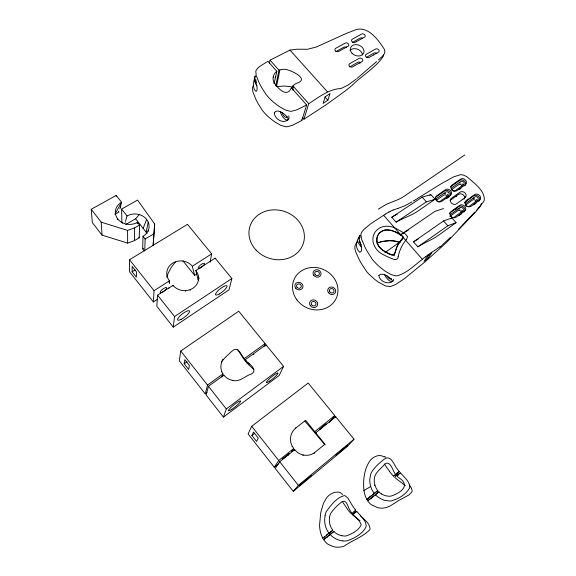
<?xml version="1.0" encoding="UTF-8"?>
<svg xmlns="http://www.w3.org/2000/svg" width="576" height="576" viewBox="0 0 576 576"><rect width="100%" height="100%" fill="white"/><g stroke="black" fill="none" stroke-linecap="round" stroke-linejoin="round"><path stroke-width="0.86" d="M132.113 271.771L132.127 266.393L136.447 271.85L136.375 277.164L132.113 271.771L135.058 269.95M134.496 240.617L134.604 227.894L139.522 225.036L137.426 222.372L137.016 222.602A14.105 12.06 2.3 0 1 117.619 218.83A14.105 12.06 2.3 0 1 121.579 202.241L116.201 195.415L91.217 209.304L92.318 222.574L102.031 235.138L127.663 243.108L134.496 240.617L139.277 237.802L139.522 225.036M144.331 250.956L142.661 248.818L143.006 236.311A14.162 12.226 2 0 0 146.635 219.398A14.162 12.226 2 0 0 127.037 215.971L121.615 209.074L137.513 200.081L154.685 223.97L153.122 245.578L154.685 223.97M157.147 299.513L153.374 301.946L129.564 271.786L129.535 259.747L187.495 224.33L211.673 253.872L192.326 266.234A14.162 12.679 4.3 0 0 172.577 263.203A14.162 12.679 4.3 0 0 169.452 280.85L169.33 283.601M172.98 285.394L157.594 295.157L156.816 306.302L173.261 327.132L229.032 289.836L231.862 278.539L215.165 258.134L195.833 270.569A14.17 12.722 4.5 0 1 192.888 288.281A14.17 12.722 4.5 0 1 173.117 285.422L172.958 285.977M144.742 250.69L145.123 239.004L143.006 236.311M137.383 223.25L137.426 222.372L137.153 223.286M148.248 231.336L148.298 230.378M153.374 301.946L154.051 290.686L129.535 259.747M185.371 291.334L185.436 290.657M168.934 287.712L168.876 288.216M403.272 237.571C400.838 232.445 390.701 229.694 384.898 230.098A13.824 11.902 30.3 0 0 381.24 231.624A12.362 10.642 30.2 0 0 376.891 238.5L376.87 238.99A14.018 12.06 30.4 0 0 377.302 242.978L378.238 245.318A9.914 8.546 30.1 0 0 379.022 246.564C382.435 250.337 386.906 253.519 391.774 255.046C396.295 254.736 395.417 248.501 397.418 245.556A17.597 15.113 33 0 1 398.988 243.115L402.487 239.22L403.272 237.571L422.381 259.308C414.497 265.248 407.218 272.909 397.534 275.702A8.503 7.409 32.5 0 1 395.59 275.76L391.414 274.709L385.985 271.692A58.291 49.428 31.7 0 1 377.755 265.198L375.984 263.484A40.766 34.906 31.4 0 1 371.83 258.617L367.596 252A103.846 86.126 33.8 0 1 364.752 246.636L361.512 238.968L360.907 234.511A7.171 6.199 28 0 1 361.217 233.316L362.196 231.545A28.678 24.797 30.3 0 1 362.722 230.839A26.122 22.586 30 0 1 364.046 229.284L370.706 223.79L385.466 214.085M173.261 327.132L174.535 316.534L157.594 295.157M263.873 346.738L265.104 343.642L238.745 311.206L180.756 351.022L179.28 360.763L205.236 393.89L206.993 392.623M184.176 363.73L184.86 359.654L189.41 365.45L188.669 369.461L184.176 363.73L187.042 361.735M329.501 517.212L330.149 514.714A11.498 10.822 76.9 0 1 330.754 513.36C333.742 508.838 337.846 504.994 342.072 501.646C346.982 499.298 347.875 507.37 349.87 510.113A20.851 19.469 69.5 0 0 351.979 513.367L355.68 510.12L353.801 507.73A31.14 28.98 66.4 0 1 352.361 505.577L347.839 498.038L345.11 495.778A3.442 3.254 71.8 0 0 344.333 495.619C336.614 497.563 331.056 505.109 326.498 511.265A15.775 14.854 77 0 0 325.606 513.403L324.994 515.729M276.494 86.695L279.878 69.926L280.368 69.782A14.198 11.29 17.9 0 1 284.616 69.25C290.11 69.638 311.083 79.207 296.179 83.419A18.526 14.846 19.4 0 0 292.939 85.918L292.975 90.281M210.11 262.123L211.673 253.872M215.014 258.898L215.165 258.134M147.01 233.446A13.766 11.966 1.2 0 0 146.167 232.229L148.234 222.091M255.161 76.068L254.729 77.501L257.134 87.782L256.968 90.396L256.126 91.433L254.333 89.669L253.303 85.594L253.476 82.757L255.161 76.068A6.991 3.053 61.2 0 1 255.377 76.003M275.688 85.939L279.014 70.236L270.058 60.149L289.994 50.098L297.13 49.198L307.397 49.284L316.123 47.081L346.846 33.206L355.925 29.729A35.309 27.18 23 0 1 357.998 29.189C369.77 27.886 378.302 40.082 384.084 48.859A21.19 16.322 22.7 0 1 384.314 49.342C386.676 53.87 381.132 57.168 378.468 59.969M269.352 63.31L270.058 60.149M274.018 83.75L276.876 71.381L267.912 61.272L259.43 66.643A26.842 21.384 17.4 0 0 257.947 68.011A29.462 23.486 17.5 0 0 257.357 68.645L256.219 70.229A7.394 5.854 16.3 0 0 255.823 71.316L256.19 75.47L259.128 82.714A105.754 82.145 22.2 0 0 261.792 87.811L265.838 94.14A41.782 33.127 18.8 0 0 269.906 98.849L271.663 100.519M398.131 256.846C398.038 259.394 395.186 260.294 393.199 259.121A83.614 69.372 29.7 0 1 382.766 254.419A16.898 14.544 30.2 0 1 374.198 233.633A16.898 14.544 30.2 0 1 395.654 228.334A90.389 81.007 31.4 0 1 405.382 234.022L407.563 236.57L406.584 239.335M120.334 207.144L121.579 202.241L114.876 214.301L119.009 211.954L118.411 211.183M205.236 393.89L207.518 385.063L222.977 373.939A14.112 13.435 8.5 0 1 221.724 371.39L221.53 370.807A15.264 14.522 8.8 0 1 220.903 365.962L221.566 362.542A10.318 9.806 7.4 0 1 222.271 361.037L224.323 358.394L231.516 351.533L234.029 349.754L235.922 349.258L237.658 349.855L239.63 351.77L247.399 363.37L248.27 362.743M120.305 207.259L119.88 208.843M232.769 380.455A14.659 13.954 8.6 0 1 223.834 375.163L208.447 386.251L206.136 395.042L223.43 417.11L279.166 375.487L283.572 366.372L266.018 344.772L245.21 359.762L248.4 364.406L253.879 369.569M125.597 221.076L127.037 215.971M125.33 221.983L125.201 222.415M359.849 241.675L358.992 238.954L359.978 235.642C356.328 240.055 354.586 248.508 359.928 252.295C363.622 250.891 360.576 244.771 359.935 241.92M253.706 85.356L252.857 86.616A7.193 5.76 16 0 0 252.468 87.689L252.821 91.764L255.665 98.87A103.018 80.978 22 0 0 258.25 103.867L262.174 110.059A40.666 32.609 18.6 0 0 266.134 114.66L267.84 116.294A58.082 46.238 19.3 0 0 275.868 122.544L280.642 125.273L285.422 126.67A8.467 6.912 17.9 0 0 287.338 126.713L292.702 125.222L301.903 120.463L306.634 104.933L291.398 87.761C286.769 98.539 277.56 87.89 273.866 82.31A10.181 8.093 17.6 0 1 273.391 81.05L273.074 78.811A14.4 11.441 17.9 0 1 273.744 75.24A12.607 10.015 17.8 0 1 276.869 71.374M302.594 117.706L303.934 119.232L308.714 103.687C318.65 97.445 328.219 89.402 340.358 88.546A41.731 13.579 -52.6 0 0 341.899 88.114L348.415 84.823L356.054 79.207M481.63 203.386L479.959 206.698L475.718 211.86L446.854 242.136L426.226 260.827L404.755 278.417L395.69 284.501L390.42 286.538L385.61 286.006L378.569 282.233A58.896 50.335 31.8 0 1 374.839 279.468L368.906 274.075A39.139 33.811 31.5 0 1 365.882 270.518L361.31 263.419A101.693 85.118 34 0 1 358.553 258.178C356.839 253.786 352.973 248.422 355.882 243.742A25.79 22.486 30.1 0 1 357.552 241.574M166.73 277.128L168.552 272.376L171.158 267.689A49.45 44.942 8.2 0 1 175.493 262.044M327.838 100.195L330.098 93.535L325.267 96.754L323.057 103.406L327.838 100.195L324.943 96.962M223.43 417.11L226.289 408.938L283.572 366.372M143.158 228.406L146.614 219.37M221.767 377.086L222.977 373.939M359.474 236.952L359.978 235.642M223.596 375.79L223.841 375.156M265.522 346.01L266.018 344.772M329.522 422.41L334.75 415.577L308.189 383.018L251.719 426.29L248.098 433.958L274.262 467.222L278.849 463.529M251.878 435.456L253.548 432.05L258.3 438.077L256.558 441.41L251.878 435.456L254.635 433.325M168.962 282.254L169.445 281.29M221.45 371.93L221.724 371.39M221.386 362.081L221.746 361.39M222.12 360.706L222.912 359.309M274.262 467.222L278.741 460.512L293.731 448.481A14.681 14.249 51.6 0 1 295.776 428.076L305.626 420.3L314.755 431.611L315.734 433.858L316.562 433.195M315.72 432.806L324.907 444.211L315.115 452.203A14.688 14.256 52.4 0 1 294.703 449.698L279.713 461.743L275.206 468.418L293.263 491.364L347.472 446.35L354.024 439.207L335.707 416.75L315.72 432.806L316.67 435.017L325.102 444.924M293.731 448.481L291.643 451.526M294.703 449.698L294.106 450.562M428.378 257.717L431.726 252.943L427.32 256.651L424.008 261.403L428.378 257.717L427.19 256.378M334.937 417.744L335.707 416.75M125.719 224.525L135.612 218.822L139.234 214.574M293.263 491.364L298.368 485.366L354.024 439.207M313.841 453.679L314.69 452.7M479.03 207.403L483.61 201.65A17.453 14.191 33.3 0 0 484.171 200.65C485.597 191.052 473.753 182.7 467.28 177.077A21.139 17.258 32.5 0 0 466.042 176.292L463.169 174.974L460.591 174.665L453.485 176.926L441.079 183.823L414.072 200.606M478.937 207.511L477.317 209.311M117.122 219.636L117.727 218.974M476.712 209.974L476.244 210.485M474.826 212.018L473.587 213.343M473.537 213.394L458.503 229.255M450.475 237.37L449.777 238.039M449.568 238.248L448.812 238.975M448.596 239.177L442.512 244.678M342.648 494.417L340.56 492.804A7.02 6.653 72.7 0 0 339.538 492.343A7.373 6.991 72.8 0 0 338.465 492.062L334.49 492.322L330.538 494.194A18.979 17.914 74.9 0 0 326.722 497.678L323.654 502.848L321.178 510.934A94.306 85.651 71.9 0 0 320.702 513.23L319.558 524.916A31.003 29.023 76.7 0 0 320.81 533.398A25.776 24.17 77.7 0 0 321.444 535.262L322.783 538.25L332.755 530.273A15.746 14.789 76.6 0 1 329.594 517.234M394.718 475.438L395.892 474.768A20.232 18.518 59.7 0 1 393.768 471.593C391.788 466.711 388.303 458.755 383.026 466.092C379.382 469.922 374.321 473.566 374.299 479.412A16.15 14.933 63.9 0 0 374.767 484.502L374.926 485.122A14.465 13.392 64.1 0 0 377.813 490.666L366.898 499.493L366.106 497.923A26.554 24.552 65.3 0 1 363.946 490.543C362.916 480.312 364.075 468.814 370.318 460.318A18.418 17.107 62.5 0 1 373.082 457.834C376.164 455.544 380.844 454.392 384.077 457.042M395.892 474.768L399.175 471.485A33.746 30.672 57.5 0 1 396.324 467.741C393.725 463.766 390.492 454.608 384.365 459.079C379.57 462.895 374.674 467.021 371.513 472.342A15.17 14.076 63.9 0 0 370.656 474.401L369.814 479.066A21.146 19.555 63.9 0 0 370.476 485.69L370.699 486.504A19.058 17.64 64.1 0 0 374.443 493.625M323.604 539.647L333.842 531.49L323.604 539.647L326.088 542.686A14.818 13.918 80.2 0 0 327.91 544.176L332.798 546.451A21.348 20.074 78.7 0 0 339.574 547.142L341.849 546.818A17.784 16.704 79.2 0 0 344.016 546.185C352.318 540.439 362.808 536.94 369.814 529.754A3.622 3.362 74.8 0 0 370.066 528.631C369.554 522.893 363.996 519.343 360.23 515.592M359.942 520.704L352.116 514.555L355.63 511.466L356.738 511.33L363.362 518.825L365.472 522.353L366.199 525.55A5.357 4.982 75 0 1 366.005 526.968C362.383 534.002 354.398 538.322 347.126 540.778A16.099 15.098 77.4 0 1 344.686 541.037L342.828 540.965M409.406 485.071L411.437 488.11L412.078 490.262A3.593 3.283 64.6 0 1 411.703 492.228L408.838 495.043L398.405 500.638L390.348 505.901L386.23 507.629L382.5 508.154A20.714 19.238 65.7 0 1 377.582 507.636L371.275 504.698A15.581 14.472 66.8 0 1 367.726 500.818L378.878 491.832A14.407 13.342 64.1 0 0 380.549 493.258L381.607 493.963M367.718 500.825L375.494 494.813A19.181 17.762 64.1 0 0 378.115 497.11L379.498 498.038A21.254 19.67 63.7 0 0 384.782 500.357L389.448 501.012A15.422 14.27 64.9 0 0 391.666 500.81C398.578 498.744 405.835 494.59 409.507 488.21A5.198 4.759 64.1 0 0 409.766 486.367C408.974 480.658 403.963 476.986 400.406 472.874L397.879 474.278L394.567 477.194A40.838 37.181 57.1 0 0 397.584 479.75L405.36 485.604M352.116 514.555L353.016 514.606L356.738 511.33M375.494 494.813L378.878 491.832M400.406 472.874L396.907 475.956A31.414 28.627 58.4 0 0 398.297 477.382C411.581 485.309 400.486 493.106 390.866 496.116A11.599 10.728 64.7 0 1 389.196 496.253L386.251 495.893A16.366 15.149 63.7 0 1 381.607 493.963M376.589 61.639L358.279 77.342M322.783 538.25L324.598 536.659M366.898 499.493L369.245 497.434M369.461 497.246L369.886 496.872M370.102 496.685L371.434 495.626M393.48 476.136L394.927 474.869M396.576 473.414L397.894 472.586M357.797 77.746L356.832 78.559M314.77 431.654L334.75 415.577M302.818 455.422L303.307 455.033M425.405 256.896L428.234 254.743M440.345 246.449L434.894 250.243M377.813 490.658L375.379 492.559M374.666 493.114L375.142 492.746M372.341 494.921L372.802 494.561M373.032 494.388L374.429 493.294M374.501 485.453L374.926 485.122M331.646 531.115L332.755 530.273M331.092 531.533L327.924 533.93M326.405 535.068L327.42 534.305M456.077 222.631L439.171 234.814A42.178 6.638 -41.8 0 1 437.594 235.886L435.29 237.377A39.564 6.214 -41.8 0 1 433.289 238.586L420.401 245.225A31.385 4.838 -41.1 0 0 417.888 246.838L413.503 241.87L443.534 220.975L451.843 217.93L456.077 222.631L447.847 225.785L417.888 246.838M458.798 215.798L461.686 213.703M473.796 204.883L475.913 203.342M449.899 216.418L457.805 210.694A2.203 1.814 33.8 0 1 459.886 210.586A2.203 1.814 33.8 0 1 461.311 212.278M465.617 205.049L472.644 199.958A2.182 1.778 34 0 1 474.898 199.958A2.182 1.778 34 0 1 476.158 201.917M248.4 364.406L249.264 363.78M450.72 218.743L451.843 217.93M244.303 358.603L265.104 343.642M384.797 252.756L400.118 241.79M450 200.477L458.59 194.364A3.758 3.074 33.1 0 1 463.133 194.803A3.758 3.074 33.1 0 1 464.314 199.001M446.738 198.497L449.64 196.438M458.935 189.85L461.066 188.345M436.147 200.484L443.736 195.134A2.189 1.8 32.1 0 1 445.817 195.034A2.189 1.8 32.1 0 1 447.228 196.711M451.238 189.85L458.662 184.615A2.167 1.764 32.5 0 1 460.822 184.579A2.167 1.764 32.5 0 1 462.146 186.394M435.031 199.26L417.967 211.039A41.861 8.114 -42.1 0 1 416.362 212.069L414.022 213.48A39.269 7.603 -42 0 1 411.977 214.618L398.657 220.615A31.162 5.918 -41.2 0 0 396.101 222.149L391.781 217.253L422.143 197.136L430.862 194.623L435.031 199.26L426.398 201.874L396.101 222.149M429.718 195.415L430.862 194.623M464.774 154.973L403.812 196.466A43.61 9.475 -42.2 0 1 401.321 197.95L400.565 198.367A39.082 8.467 -42.2 0 1 398.491 199.454L387.137 203.94L378.238 209.182M430.877 252.85L434.65 250.402M174.535 316.534L231.862 278.539M198.626 280.274L198.029 279.54L198.958 278.928M182.938 260.87L194.623 275.328L196.488 274.126M154.051 290.686L169.452 280.85M303.934 119.232L326.549 104.479L344.664 91.39A347.99 241.992 9.6 0 0 351.972 85.493C361.951 75.434 375.437 68.083 383.314 56.268A5.206 4.003 23.5 0 0 383.314 55.051M408.542 229.853L400.356 234.994L434.938 211.392L443.477 208.548M413.827 200.758L413.453 200.988M411.977 201.888L404.669 205.862L398.131 208.31M363.924 490.55L370.699 486.504M145.123 239.004L153.684 233.942M398.376 472.298L399.37 471.708M291.938 446.63L292.342 446.4M349.718 66.917L357.718 62.345A2.246 1.75 22.5 0 1 360.85 63.029M366.271 57.463L373.975 53.064A2.218 1.706 23.3 0 1 376.949 53.633M306.634 104.933L297.202 109.735L291.708 111.226A8.705 7.027 18.2 0 1 289.735 111.175L285.43 109.994L279.914 106.934A59.659 46.951 19.6 0 1 271.663 100.519M418.147 239.047L416.03 240.271A31.342 5.054 -41.1 0 0 413.503 241.87M335.822 51.66L343.858 47.203A2.239 1.728 21.4 0 1 346.637 47.57M352.447 42.43L360.187 38.131A2.21 1.692 22.3 0 1 362.671 38.318M388.93 212.062L390.362 211.313M395.834 214.942L394.351 215.741A31.111 6.127 -41.2 0 0 391.781 217.253M396.526 214.603L397.174 214.286M393.163 210.017L397.98 208.354M376.906 243.115L381.874 241.538L389.347 240.811A43.394 38.038 33.3 0 1 395.748 241.279L400.054 242.251M279.014 70.236L279.878 69.926M377.064 243.014C384.235 240.61 392.774 239.191 399.787 242.813M91.217 209.304L101.203 222.178L127.577 230.414L134.604 227.894M355.082 510.257L355.68 510.12M276.732 86.638L284.443 86.018L293.335 87.041M351.979 513.367L351.007 513.454A35.222 32.832 66.5 0 1 348.221 510.199L342.173 501.365M295.164 428.062L295.776 428.076M232.762 380.491C238.946 382.09 243.871 377.237 249.084 374.89C257.602 372.456 253.224 366.358 248.184 362.974A34.15 32.004 19 0 1 245.203 359.762M341.906 535.788L344.527 536.033A12.11 11.369 77.2 0 0 346.615 535.802C352.08 533.786 358.214 530.611 361.022 525.298A3.01 2.801 75.3 0 0 361.094 524.318L359.345 520.906L353.016 514.606M384.343 456.61L385.855 457.078M400.558 234.526L383.594 215.266M398.628 474.97L397.879 474.278M355.63 511.466L356.198 511.999M422.143 197.136L426.398 201.874M443.534 220.975L447.847 225.785M289.994 50.098L327.391 91.778M292.939 85.918L308.714 103.687M301.277 119.758L301.903 120.463M304.906 421.142L315.734 433.858M384.336 464.011L389.462 471.283M135.612 218.822L146.167 232.229M251.719 426.29L278.741 460.512M279.713 461.743L298.368 485.366M180.756 351.022L207.518 385.063M208.447 386.251L226.289 408.938M138.766 237.154L139.277 237.802M122.623 223.214L121.867 222.242L121.615 209.074M237.571 349.366L242.467 356.998A42.732 39.938 20.5 0 0 247.378 363.391M327.19 536.494L327.6 537.127M198.554 277.236L199.102 278.294M194.609 275.263L192.449 266.731M198.029 279.54L195.833 270.569M358.992 238.954L359.093 237.377A6.703 3.024 55.1 0 1 360.202 237.593M190.195 289.656L190.26 290.362M101.203 222.178L102.031 235.138M116.201 195.415L116.23 196.279M291.398 87.761L291.413 88.445M127.577 230.414L127.663 243.108M329.141 533.455A20.657 19.404 76.6 0 1 325.109 515.758M371.621 498.622A11.506 10.685 66.6 0 1 371.11 497.844M393.473 476.15A36.67 33.43 57.7 0 1 389.47 471.276M370.274 496.512A21.521 19.908 65.3 0 1 370.102 496.145M341.914 535.723A16.106 15.134 76.4 0 1 333.828 531.504M342.835 540.9A21.024 19.75 76.5 0 1 330.257 534.65M143.489 248.285A13.766 11.966 1.2 0 1 142.661 248.818M288.605 455.177A14.256 13.889 55.2 0 1 288.374 454.86M459.418 182.959A3.715 3.017 32.5 0 1 460.505 183.11M462.125 183.946A3.715 3.017 32.5 0 1 462.614 184.406M455.99 196.38A6.883 5.659 33 0 1 456.451 196.51M458.582 208.98A3.773 3.118 33.8 0 1 460.044 209.239M461.592 210.204A3.773 3.118 33.8 0 1 461.83 210.442M444.521 193.442A3.751 3.089 32.1 0 1 445.622 193.594M447.264 194.443A3.751 3.089 32.1 0 1 447.761 194.904M473.393 198.274A3.737 3.046 34 0 1 474.48 198.418M476.374 199.483A3.737 3.046 34 0 1 476.604 199.721M465.084 196.769A6.862 5.623 33.1 0 1 465.408 197.309M349.97 50.458A7.034 5.436 22.1 0 1 357.379 49.169A7.034 5.436 22.1 0 1 362.513 54.929M275.566 76.32A3.809 1.728 61.5 0 1 275.004 77.508M257.047 85.774A6.991 3.053 61.2 0 1 254.311 80.201M256.543 82.354A3.845 1.678 61.2 0 1 256.277 81.648M256.046 80.654A3.845 1.678 61.2 0 1 256.018 79.855M286.978 116.179A3.852 1.721 60 0 1 284.76 116.813A3.852 1.721 60 0 1 282.182 112.514M288.749 115.942A6.998 3.132 60 0 1 285.84 119.75A6.998 3.132 60 0 1 280.282 111.499M273.442 76.918A3.809 1.721 61.4 0 1 273.463 77.479M398.11 256.838A52.164 44.539 36.8 0 1 406.562 239.321M384.336 251.237A79.704 66.125 29.7 0 0 394.258 255.722L394.56 254.369A55.858 47.7 36.8 0 1 402.566 237.874L403.416 236.858A86.155 77.213 31.4 0 0 394.128 231.43A12.838 11.052 30.2 0 0 377.827 235.44A12.838 11.052 30.2 0 0 384.329 251.244M253.562 354.557A4.097 0.742 -39 0 1 253.872 354.312M391.313 278.539A3.73 1.692 53.7 0 1 389.246 278.618A3.73 1.692 53.7 0 1 386.712 275.638M385.517 213.998A31.608 7.034 -40.1 0 1 388.994 211.975M390.384 211.284A34.006 7.474 -40 0 1 393.178 210.002M442.066 245.34A39.816 5.753 -49 0 1 439.906 247.068M427.932 255.067A33.926 3.132 -42 0 1 430.582 253.152M422.489 259.171A33.725 3.168 -42.2 0 1 425.542 256.745M361.584 247.176A6.703 3.024 55.1 0 1 357.559 240.358M450.418 195.574A3.78 3.103 32 0 0 449.23 191.376A3.78 3.103 32 0 0 444.658 190.937L435.931 197.064A3.802 3.139 31.8 0 0 435.139 197.942M463.846 212.126A3.802 3.125 33.7 0 0 463.91 207.482A3.802 3.125 33.7 0 0 458.82 206.575L450.144 212.825A3.823 3.168 33.5 0 0 449.518 213.451M478.735 201.29A3.758 3.06 34 0 0 478.757 196.726A3.758 3.06 34 0 0 473.731 195.818L465.25 201.931A3.78 3.096 33.8 0 0 464.486 202.81M464.609 185.832A3.737 3.031 32.4 0 0 464.674 181.332A3.737 3.031 32.4 0 0 459.662 180.41L451.13 186.401A3.758 3.067 32.2 0 0 450.698 186.775M467.294 199.67A6.89 5.638 33.1 0 1 466.114 201.823M456.919 208.541A6.934 5.71 32.9 0 1 454.003 209.57M361.397 244.987A3.686 1.663 55.1 0 1 359.669 240.422M393.552 279.382A6.775 3.074 53.7 0 1 389.909 281.023A6.775 3.074 53.7 0 1 384.523 274.27M378.835 275.645C379.721 281.448 387.943 284.983 392.695 281.405C391.558 277.978 381.722 271.181 378.835 275.645M274.306 112.946C274.522 119.182 283.565 124.466 288.252 119.405C287.676 115.409 276.962 107.28 274.306 112.946M311.213 475.481L299.196 485.69L311.213 475.481M319.615 429.329L325.98 424.022L319.615 429.329M282.665 458.971L289.26 453.521L282.665 458.971M336.038 455.076L347.616 445.27L336.038 455.076M462.794 210.967L454.14 217.26A2.232 1.85 33.5 0 1 451.138 216.734A2.232 1.85 33.5 0 1 451.195 213.991L459.864 207.727A2.218 1.822 33.7 0 1 462.838 208.26A2.218 1.822 33.7 0 1 462.794 210.967M477.691 200.153L469.224 206.302A2.203 1.807 33.8 0 1 466.265 205.776A2.203 1.807 33.8 0 1 466.294 203.083L474.775 196.956A2.196 1.786 34 0 1 477.706 197.489A2.196 1.786 34 0 1 477.691 200.153M458.208 215.64L456.034 217.217A3.83 3.161 33.8 0 1 450.886 216.31A3.83 3.161 33.8 0 1 450.972 211.608L459.655 205.358A3.809 3.125 33.7 0 1 464.753 206.28A3.809 3.125 33.7 0 1 464.695 210.924L458.208 215.64M479.599 200.088L471.125 206.251A3.787 3.096 33.9 0 1 466.042 205.344A3.787 3.096 33.9 0 1 466.092 200.722L474.588 194.602A3.766 3.06 34 0 1 479.621 195.516A3.766 3.06 34 0 1 479.599 200.088M462.931 199.195L456.473 203.825A3.802 3.118 33 0 1 451.361 202.91A3.802 3.118 33 0 1 451.454 198.281L460.066 192.161A3.773 3.082 33 0 1 465.127 193.082A3.773 3.082 33 0 1 465.07 197.654L462.931 199.195M465.444 184.594L456.912 190.634A3.766 3.074 32.3 0 1 451.843 189.713A3.766 3.074 32.3 0 1 451.93 185.155L460.476 179.165A3.744 3.031 32.4 0 1 465.502 180.086A3.744 3.031 32.4 0 1 465.444 184.594M448.603 195.293L439.891 201.456A2.218 1.829 31.8 0 1 436.896 200.923A2.218 1.829 31.8 0 1 436.975 198.216L445.694 192.082A2.203 1.807 32 0 1 448.661 192.622A2.203 1.807 32 0 1 448.603 195.293M463.579 184.702L455.062 190.721A2.196 1.793 32.2 0 1 452.11 190.188A2.196 1.793 32.2 0 1 452.16 187.538L460.692 181.534A2.182 1.771 32.4 0 1 463.615 182.074A2.182 1.771 32.4 0 1 463.579 184.702M448.279 196.74L441.734 201.362A3.809 3.139 32.1 0 1 436.601 200.441A3.809 3.139 32.1 0 1 436.723 195.804L445.45 189.698A3.787 3.103 32 0 1 450.547 190.627A3.787 3.103 32 0 1 450.446 195.206L448.279 196.74M373.5 54.972L369.115 57.478A2.254 1.735 23 0 1 366.034 56.844A2.254 1.735 23 0 1 366.228 54.346L375.516 49.075A2.232 1.714 23.3 0 1 378.569 49.709A2.232 1.714 23.3 0 1 378.389 52.178L373.5 54.972M359.258 63.094L352.606 66.852A2.282 1.757 23.2 0 1 349.495 66.197A2.282 1.757 23.2 0 1 349.704 63.67L359.186 58.334A2.261 1.75 22.6 0 1 362.282 58.982A2.261 1.75 22.6 0 1 362.074 61.488L359.258 63.094M356.213 41.731L355.162 42.322A2.239 1.714 22 0 1 352.087 41.681A2.239 1.714 22 0 1 352.303 39.218L361.634 34.063A2.225 1.692 22.3 0 1 364.68 34.704A2.225 1.692 22.3 0 1 364.486 37.145L356.213 41.731M346.63 47.045L338.573 51.466A2.275 1.735 22.1 0 1 335.47 50.81A2.275 1.735 22.1 0 1 335.7 48.312L345.226 43.114A2.254 1.728 21.6 0 1 348.314 43.762A2.254 1.728 21.6 0 1 348.091 46.231L346.63 47.045M256.176 250.193A28.022 24.638 17.8 0 0 303.084 244.13A28.022 24.638 17.8 0 0 270.727 210.074A28.022 24.638 17.8 0 0 256.176 250.193M181.152 319.334A7.481 1.951 -37.7 0 0 189.576 311.026A7.481 1.951 -37.7 0 0 179.993 315.979A7.481 1.951 -37.7 0 0 181.152 319.334M219.197 294.019A7.243 1.879 -38.5 0 0 226.98 285.919A7.243 1.879 -38.5 0 0 217.613 291.125A7.243 1.879 -38.5 0 0 219.197 294.019M162.202 292.334A4.082 1.21 -37.2 0 0 166.759 287.755A4.082 1.21 -37.2 0 0 161.402 290.326A4.082 1.21 -37.2 0 0 162.202 292.334M200.282 267.89A3.953 1.159 -38.1 0 0 204.466 263.405A3.953 1.159 -38.1 0 0 199.246 266.141A3.953 1.159 -38.1 0 0 200.282 267.89M313.762 275.314A4.075 3.643 24.1 0 0 320.674 275.328A4.075 3.643 24.1 0 0 316.735 269.741A4.075 3.643 24.1 0 0 313.762 275.314M295.718 288.238A4.126 3.73 22 0 0 302.702 287.762A4.126 3.73 22 0 0 298.339 282.326A4.126 3.73 22 0 0 295.718 288.238M328.414 292.673A4.09 3.686 27 0 0 335.333 292.658A4.09 3.686 27 0 0 331.351 287.006A4.09 3.686 27 0 0 328.414 292.673M310.277 305.654A4.14 3.773 25.2 0 0 317.326 305.604A4.14 3.773 25.2 0 0 313.322 299.866A4.14 3.773 25.2 0 0 310.277 305.654M296.863 299.815A23.09 20.851 24.6 0 0 336.002 298.786A23.09 20.851 24.6 0 0 312.854 267.43A23.09 20.851 24.6 0 0 296.863 299.815M315.137 274.536A2.376 2.124 24.1 0 0 319.169 274.55A2.376 2.124 24.1 0 0 316.879 271.289A2.376 2.124 24.1 0 0 315.137 274.536M297.05 287.345A2.405 2.174 22 0 0 301.126 287.071A2.405 2.174 22 0 0 298.584 283.896A2.405 2.174 22 0 0 297.05 287.345M329.782 291.881A2.39 2.153 27 0 0 333.821 291.874A2.39 2.153 27 0 0 331.495 288.576A2.39 2.153 27 0 0 329.782 291.881M311.681 304.834A2.419 2.203 25.2 0 0 315.792 304.812A2.419 2.203 25.2 0 0 313.459 301.457A2.419 2.203 25.2 0 0 311.681 304.834M231.732 409.356A7.754 1.166 -38.9 0 0 240.602 401.076A7.754 1.166 -38.9 0 0 231.25 407.153A7.754 1.166 -38.9 0 0 231.732 409.356M269.741 381.046A7.495 1.123 -39.4 0 0 277.999 373.082A7.495 1.123 -39.4 0 0 268.819 379.282A7.495 1.123 -39.4 0 0 269.741 381.046M352.073 53.316A7.078 5.45 22.2 0 0 363.694 53.014A7.078 5.45 22.2 0 0 355.694 44.604A7.078 5.45 22.2 0 0 352.073 53.316"/></g></svg>
